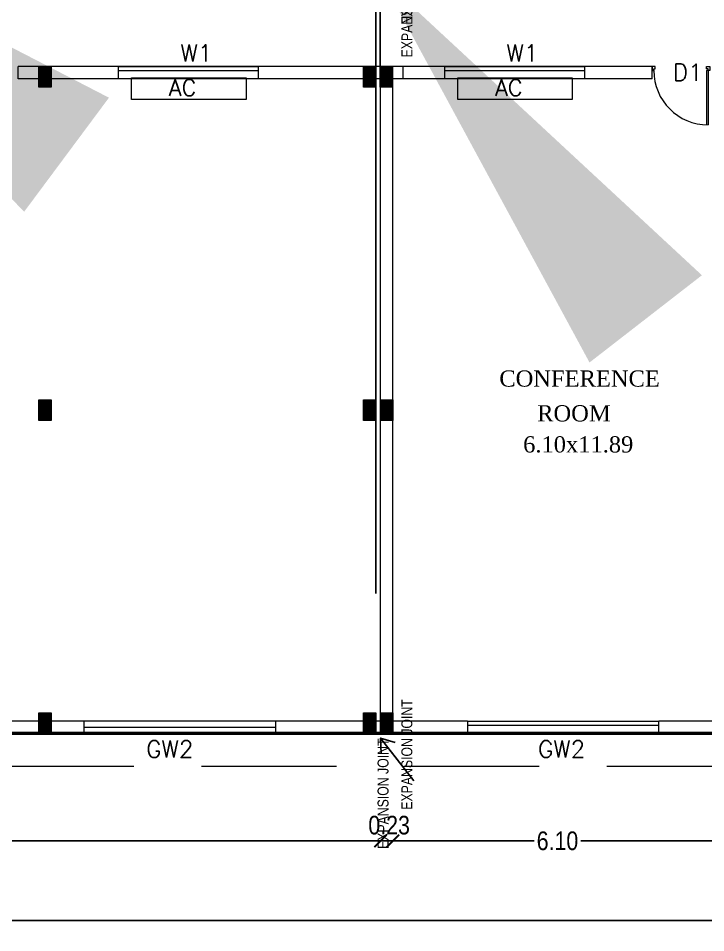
# Model space of a CAD drawing. Header units: metres. Extents: x 43 to 977, y 102 to 459.
# Drawn here: x 582.22 to 594.95, y 140.17 to 157.09 of the extents above; entities that cross this region are included whole.
import ezdxf

# ---------------------------------------------------------------- set-up
doc = ezdxf.new("R2010")
doc.units = ezdxf.units.M
doc.header["$MEASUREMENT"] = 0
doc.header["$PDMODE"] = 3
doc.linetypes.add('HIDDEN', pattern=[0.375, 0.25, -0.125])
doc.layers.get('0').update_dxf_attribs({"lineweight": 0})
doc.layers.get('Defpoints').update_dxf_attribs({"lineweight": 0})
doc.layers.add('BLK_1_FLR_1_BLT_UP_AREA_EXISTING', color=10, linetype='Continuous')
for name, color, linetype, lineweight in [('Column', 1, 'Continuous', 0), ('DOOR', 1, 'Continuous', 0), ('fence', 15, 'Continuous', 0), ('HAT', 1, 'Continuous', 0), ('hatch', 7, 'Continuous', 0), ('main wall', 150, 'Continuous', 0), ('RTEXT', 4, 'Continuous', 0), ('TE', 9, 'Continuous', 0), ('TEXT', 130, 'Continuous', 0), ('WALL', 7, 'Continuous', 0), ('WIN', 13, 'Continuous', 0)]:
    doc.layers.add(name, color=color, linetype=linetype, lineweight=lineweight)
doc.styles.add('ARIAL NARROW', font='')
doc.styles.add('RTEXT', font='arial.ttf', dxfattribs={"width": 0.8, "height": 8})
doc.styles.get("Standard").update_dxf_attribs({"font": 'romans.shx'})
doc.styles.add('style2', font='romantic.ttf')
doc.styles.add('visa', font='swissc.ttf')
doc.styles.get('ARIAL NARROW').set_extended_font_data('Lydian BT')
doc.dimstyles.new('Copy of o3 400', dxfattribs={"dimscale": 0.23, "dimtxt": 0.9, "dimasz": 1, "dimexe": 5, "dimexo": 9, "dimgap": 0.23, "dimtad": 0, "dimlfac": 4, "dimzin": 3, "dimdsep": 46, "dimtxsty": 'visa', "dimblk": 'ARCHTICK', "dimcen": 0.09, "dimse1": 1, "dimse2": 1, "dimclrd": 7, "dimclre": 256, "dimclrt": 7, "dimadec": 0, "dimazin": 0, "dimtfac": 0.23, "dimtofl": 0, "dimtmove": 2, "dimatfit": 1, "dimldrblk": 'ARCHTICK', "dimfxl": 0, "dimtolj": 1, "dimtzin": 0, "dimarcsym": 0})
doc.dimstyles.new('Copy(2) of S-2', dxfattribs={"dimtxt": 10.5, "dimasz": 8, "dimexe": 2, "dimexo": 50, "dimgap": 5, "dimtad": 0, "dimtoh": 1, "dimdec": 1, "dimzin": 0, "dimdsep": 46, "dimlunit": 4, "dimtxsty": 'ARIAL NARROW', "dimcen": 0.09, "dimdle": 3, "dimse1": 1, "dimse2": 1, "dimclrd": 7, "dimclre": 13, "dimclrt": 7, "dimadec": 0, "dimazin": 0, "dimtfac": 1, "dimtdec": 1, "dimtofl": 0, "dimtmove": 0, "dimatfit": 3, "dimfxl": 0, "dimtolj": 1, "dimtzin": 0, "dimlwd": 13, "dimarcsym": 0})
doc.dimstyles.new('o3', dxfattribs={"dimscale": 0.23, "dimtxt": 0.9, "dimasz": 1, "dimexe": 5, "dimexo": 9, "dimgap": 0.23, "dimtad": 0, "dimzin": 3, "dimdsep": 46, "dimtxsty": 'visa', "dimblk": 'ARCHTICK', "dimcen": 0.09, "dimse1": 1, "dimse2": 1, "dimclrd": 7, "dimclre": 256, "dimclrt": 7, "dimadec": 0, "dimazin": 0, "dimtfac": 0.23, "dimtofl": 0, "dimtmove": 2, "dimatfit": 1, "dimldrblk": 'ARCHTICK', "dimfxl": 0, "dimtolj": 1, "dimtzin": 0, "dimarcsym": 0})

# ---------------------------------------------------------------- blocks, each defined once
blk = doc.blocks.new('reterte')
for p, q in [((81308.78, 63026.8), (81308.78, 63060.8)), ((81309.78, 63026.8), (81309.78, 63060.79)), ((81308.78, 63026.8), (81309.78, 63026.8))]:
    blk.add_line(p, q)
for points in [[(81307.78, 63026.8), (81308.78, 63026.8), (81308.78, 63025.8), (81309.78, 63025.8), (81309.78, 63024.3), (81307.78, 63024.3)], [(81343.78, 63026.8), (81342.78, 63026.8), (81342.78, 63025.8), (81341.78, 63025.8), (81341.78, 63024.3), (81343.78, 63024.3)]]:
    blk.add_lwpolyline(points, close=True)
blk.add_arc((81308.78, 63026.8), 34, 0, 90)
blk = doc.blocks.new('_ArchTick')
at = {"color": 0, "const_width": 0.15}
blk.add_lwpolyline([(-0.5, -0.5), (0.5, 0.5)], dxfattribs=at)
blk = doc.blocks.new('*D203')
at = {"layer": 'Defpoints', "color": 0, "lineweight": 30}
for p in [(571.247, 145.788), (588.925, 145.788), (588.925, 141.872)]:
    blk.add_point(p, dxfattribs=at)
at = {"layer": 'WALL', "color": 7, "lineweight": -2}
for p, q in [((571.247, 141.872), (579.547, 141.872)), ((588.925, 141.872), (580.626, 141.872))]:
    blk.add_line(p, q, dxfattribs=at)
at = {"layer": 'WALL', "color": 7, "lineweight": -2, "xscale": 0.23, "yscale": 0.23, "zscale": 0.23, "rotation": 180}
blk.add_blockref('_ArchTick', (571.247, 141.872), dxfattribs=at)
at = {"layer": 'WALL', "color": 7, "lineweight": -2, "xscale": 0.23, "yscale": 0.23, "zscale": 0.23}
blk.add_blockref('_ArchTick', (588.925, 141.872), dxfattribs=at)
at = {"layer": 'WALL', "color": 7, "insert": (580.086, 141.872), "char_height": 0.345, "attachment_point": 5, "style": 'visa'}
blk.add_mtext('\\A1;17.68', dxfattribs=at)
blk = doc.blocks.new('*D204')
at = {"layer": 'Defpoints', "color": 0, "lineweight": 30}
for p in [(588.925, 145.788), (589.154, 145.788), (589.154, 141.872)]:
    blk.add_point(p, dxfattribs=at)
at = {"layer": 'WALL', "color": 7, "lineweight": -2}
blk.add_line((588.925, 141.872), (589.154, 141.872), dxfattribs=at)
at = {"layer": 'WALL', "color": 7, "lineweight": -2, "xscale": 0.23, "yscale": 0.23, "zscale": 0.23, "rotation": 180}
blk.add_blockref('_ArchTick', (588.925, 141.872), dxfattribs=at)
at = {"layer": 'WALL', "color": 7, "lineweight": -2, "xscale": 0.23, "yscale": 0.23, "zscale": 0.23}
blk.add_blockref('_ArchTick', (589.154, 141.872), dxfattribs=at)
at = {"layer": 'WALL', "color": 7, "insert": (589.085, 142.162), "char_height": 0.345, "attachment_point": 5, "style": 'visa'}
blk.add_mtext('\\A1;0.23', dxfattribs=at)
blk = doc.blocks.new('*D205')
at = {"layer": 'Defpoints', "color": 0, "lineweight": 30}
for p in [(589.154, 145.788), (595.249, 145.788), (595.249, 141.872)]:
    blk.add_point(p, dxfattribs=at)
at = {"layer": 'WALL', "color": 7, "lineweight": -2}
for p, q in [((589.154, 141.872), (591.77, 141.872)), ((595.249, 141.872), (592.633, 141.872))]:
    blk.add_line(p, q, dxfattribs=at)
at = {"layer": 'WALL', "color": 7, "lineweight": -2, "xscale": 0.23, "yscale": 0.23, "zscale": 0.23, "rotation": 180}
blk.add_blockref('_ArchTick', (589.154, 141.872), dxfattribs=at)
at = {"layer": 'WALL', "color": 7, "lineweight": -2, "xscale": 0.23, "yscale": 0.23, "zscale": 0.23}
blk.add_blockref('_ArchTick', (595.249, 141.872), dxfattribs=at)
at = {"layer": 'WALL', "color": 7, "insert": (592.201, 141.872), "char_height": 0.345, "attachment_point": 5, "style": 'visa'}
blk.add_mtext('\\A1;6.10', dxfattribs=at)
blk = doc.blocks.new('*D211')
at = {"layer": 'Defpoints', "color": 0, "lineweight": 30}
for p in [(535.383, 144.666), (606.252, 144.666), (606.252, 140.4)]:
    blk.add_point(p, dxfattribs=at)
at = {"layer": 'WALL', "color": 7, "lineweight": -2}
for p, q in [((535.383, 140.4), (570.271, 140.4)), ((606.252, 140.4), (571.364, 140.4))]:
    blk.add_line(p, q, dxfattribs=at)
at = {"layer": 'WALL', "color": 7, "lineweight": -2, "xscale": 0.23, "yscale": 0.23, "zscale": 0.23, "rotation": 180}
blk.add_blockref('_ArchTick', (535.383, 140.4), dxfattribs=at)
at = {"layer": 'WALL', "color": 7, "lineweight": -2, "xscale": 0.23, "yscale": 0.23, "zscale": 0.23}
blk.add_blockref('_ArchTick', (606.252, 140.4), dxfattribs=at)
at = {"layer": 'WALL', "color": 7, "insert": (570.817, 140.4), "char_height": 0.345, "attachment_point": 5, "style": 'visa'}
blk.add_mtext('\\A1;70.87', dxfattribs=at)

msp = doc.modelspace()

# ---------------------------------------------------------------- hatches: boundary and pattern name
at = {"layer": 'hatch'}
h = msp.add_hatch(dxfattribs=at)
h.set_pattern_fill('ANSI31', color=256, scale=0.025396, style=0)
h.set_pattern_definition([(45, (-4856.4958565, 1821.5647746), (-0.0022447263868, 0.0022447263868), [])])
h.paths.add_polyline_path([(582.83016, 156.20407), (582.60159, 156.20407), (582.60159, 155.82313), (582.83016, 155.82313)])
h = msp.add_hatch(dxfattribs=at)
h.set_pattern_fill('ANSI31', color=256, scale=0.025396, style=0)
h.set_pattern_definition([(45, (-4850.4869614, 1821.5647746), (-0.0022447263868, 0.0022447263868), [])])
h.paths.add_polyline_path([(588.83905, 156.20407), (588.61049, 156.20407), (588.61049, 155.82313), (588.83905, 155.82313)])
h = msp.add_hatch(dxfattribs=at)
h.set_pattern_fill('ANSI31', color=256, scale=0.025396, style=0)
h.set_pattern_definition([(45, (-4850.178039, 1821.5647746), (-0.0022447263868, 0.0022447263868), [])])
h.paths.add_polyline_path([(589.14798, 156.20407), (588.91941, 156.20407), (588.91941, 155.82313), (589.14798, 155.82313)])
h = msp.add_hatch(dxfattribs=at)
h.set_pattern_fill('ANSI31', color=256, scale=0.025396, style=0)
h.set_pattern_definition([(45, (-4856.4958565, 1815.3935028), (-0.0022447263868, 0.0022447263868), [])])
h.paths.add_polyline_path([(582.83016, 150.0328), (582.60159, 150.0328), (582.60159, 149.65185), (582.83016, 149.65185)])
h = msp.add_hatch(dxfattribs=at)
h.set_pattern_fill('ANSI31', color=256, scale=0.025396, style=0)
h.set_pattern_definition([(45, (-4850.4869614, 1815.3935028), (-0.0022447263868, 0.0022447263868), [])])
h.paths.add_polyline_path([(588.83905, 150.0328), (588.61049, 150.0328), (588.61049, 149.65185), (588.83905, 149.65185)])
h = msp.add_hatch(dxfattribs=at)
h.set_pattern_fill('ANSI31', color=256, scale=0.025396, style=0)
h.set_pattern_definition([(45, (-4850.1722076, 1815.3935028), (-0.0022447263868, 0.0022447263868), [])])
h.paths.add_polyline_path([(589.15381, 150.0328), (588.92524, 150.0328), (588.92524, 149.65185), (589.15381, 149.65185)])
h = msp.add_hatch(dxfattribs=at)
h.set_pattern_fill('ANSI31', color=256, scale=0.025396, style=0)
h.set_pattern_definition([(45, (-4856.4958565, 1809.6031738), (-0.0022447263868, 0.0022447263868), [])])
h.paths.add_polyline_path([(582.83016, 144.24247), (582.60159, 144.24247), (582.60159, 143.86152), (582.83016, 143.86152)])
h = msp.add_hatch(dxfattribs=at)
h.set_pattern_fill('ANSI31', color=256, scale=0.025396, style=0)
h.set_pattern_definition([(45, (-4850.4869614, 1809.6031738), (-0.0022447263868, 0.0022447263868), [])])
h.paths.add_polyline_path([(588.83905, 144.24247), (588.61049, 144.24247), (588.61049, 143.86152), (588.83905, 143.86152)])
h = msp.add_hatch(dxfattribs=at)
h.set_pattern_fill('ANSI31', color=256, scale=0.025396, style=0)
h.set_pattern_definition([(45, (-4850.1722076, 1809.6031738), (-0.0022447263868, 0.0022447263868), [])])
h.paths.add_polyline_path([(589.15381, 144.24247), (588.92524, 144.24247), (588.92524, 143.86152), (589.15381, 143.86152)])

# ---------------------------------------------------------------- linework, layer by layer
at = {"layer": 'BLK_1_FLR_1_BLT_UP_AREA_EXISTING', "color": 26, "lineweight": 50}
msp.add_lwpolyline([(602.8964, 196.00213), (603.21557, 195.03828), (603.5227, 194.07053), (603.81775, 193.09902), (604.10068, 192.12392), (604.37143, 191.14536), (604.62997, 190.16351), (604.87626, 189.17851), (605.11026, 188.19052), (605.33193, 187.1997), (605.54124, 186.20618), (605.92264, 184.21172), (606.09467, 183.21108), (606.15983, 182.81127), (606.25423, 182.20837), (606.25585, 143.85945), (535.38478, 143.85945)], dxfattribs=at)
at = {"layer": 'Column'}
for points in [[(582.60159, 156.20407), (582.83016, 156.20407), (582.83016, 155.82313), (582.60159, 155.82313)], [(588.61049, 156.20407), (588.83905, 156.20407), (588.83905, 155.82313), (588.61049, 155.82313)], [(588.91941, 156.20407), (589.14798, 156.20407), (589.14798, 155.82313), (588.91941, 155.82313)], [(582.60159, 150.0328), (582.83016, 150.0328), (582.83016, 149.65185), (582.60159, 149.65185)], [(588.61049, 150.0328), (588.83905, 150.0328), (588.83905, 149.65185), (588.61049, 149.65185)], [(588.92524, 150.0328), (589.15381, 150.0328), (589.15381, 149.65185), (588.92524, 149.65185)], [(582.60159, 144.24247), (582.83016, 144.24247), (582.83016, 143.86152), (582.60159, 143.86152)], [(588.61049, 144.24247), (588.83905, 144.24247), (588.83905, 143.86152), (588.61049, 143.86152)], [(588.92524, 144.24247), (589.15381, 144.24247), (589.15381, 143.86152), (588.92524, 143.86152)]]:
    msp.add_lwpolyline(points, close=True, dxfattribs=at)
at = {"layer": 'fence', "linetype": 'HIDDEN', "ltscale": 10}
msp.add_line((606.86164, 143.25202), (534.77318, 143.25202), dxfattribs=at)
at = {"layer": 'main wall', "linetype": 'HIDDEN', "lineweight": -3, "ltscale": 50}
for p, q in [((588.83915, 158.94954), (588.83905, 144.21753)), ((588.91941, 158.94954), (588.91941, 156.20407))]:
    msp.add_line(p, q, dxfattribs=at)
at = {"layer": 'WALL'}
for p, q in [((582.83016, 156.20407), (582.22065, 156.20407)), ((582.22065, 155.9755), (582.22065, 156.20407)), ((593.95282, 156.20407), (582.83016, 156.20407)), ((584.07791, 155.9755), (584.07791, 156.20407)), ((586.66832, 155.9755), (586.66832, 156.20407)), ((588.92107, 155.9755), (588.92107, 156.20407)), ((588.92317, 155.97343), (588.92317, 156.202)), ((588.92524, 155.9755), (588.92524, 156.20407)), ((589.34447, 155.97343), (589.34447, 156.202)), ((590.11454, 155.9755), (590.11454, 156.20407)), ((592.70495, 155.9755), (592.70495, 156.20407)), ((593.95282, 155.9755), (593.95282, 156.20407)), ((582.60159, 155.9755), (582.22065, 155.9755)), ((588.92524, 155.9755), (582.83016, 155.9755)), ((588.92524, 144.24247), (588.92524, 155.9755)), ((593.95282, 155.9755), (589.15381, 155.9755)), ((589.15381, 144.24247), (589.15381, 155.82313)), ((582.60159, 144.09009), (581.99208, 144.09009)), ((583.43967, 144.09009), (582.83016, 144.09009)), ((583.43967, 143.86152), (583.43967, 144.09009)), ((588.92524, 144.09009), (586.98243, 144.09009)), ((586.98243, 144.09009), (586.98243, 143.86152)), ((590.53669, 144.09009), (589.15381, 144.09009)), ((590.53669, 144.09009), (590.53669, 143.86152)), ((595.24889, 144.09009), (594.07945, 144.09009)), ((594.07945, 143.86152), (594.07945, 144.09009)), ((583.43967, 143.86152), (581.99208, 143.86152)), ((590.53669, 143.86152), (586.98243, 143.86152)), ((596.08696, 143.86152), (594.07945, 143.86152))]:
    msp.add_line(p, q, dxfattribs=at)
at = {"layer": 'WIN', "color": 7}
for p, q in [((584.07791, 156.20407), (586.66832, 156.20407)), ((590.11454, 156.20407), (592.70495, 156.20407)), ((586.66832, 155.9755), (584.07791, 155.9755)), ((592.70495, 155.9755), (590.11454, 155.9755)), ((586.98243, 144.09009), (583.43967, 144.09009)), ((590.53669, 144.09009), (594.07945, 144.09009)), ((583.43967, 143.86152), (586.98243, 143.86152)), ((594.07945, 143.86152), (590.53669, 143.86152))]:
    msp.add_line(p, q, dxfattribs=at)
at = {"layer": 'WIN', "const_width": 0.0254}
for points in [[(584.07791, 156.1232), (586.66832, 156.1232)], [(590.11454, 156.1232), (592.70495, 156.1232)], [(590.53669, 144.00922), (594.07945, 144.00922)], [(586.98243, 143.97581), (583.43967, 143.97581)]]:
    msp.add_lwpolyline(points, dxfattribs=at)
at = {"layer": 'WIN', "lineweight": 9}
for points in [[(584.31649, 155.99034), (586.4367, 155.99034), (586.4367, 155.59083), (584.31649, 155.59083)], [(590.35443, 155.99034), (592.47464, 155.99034), (592.47464, 155.59083), (590.35443, 155.59083)]]:
    msp.add_lwpolyline(points, close=True, dxfattribs=at)

# ---------------------------------------------------------------- block references
at = {"layer": 'DOOR', "xscale": 0.0296529160508135, "yscale": 0.0296529160508135, "zscale": 0.0296529160508135, "rotation": 180}
msp.add_blockref('reterte', (3006.03323, 2025.05845), dxfattribs=at)

# ---------------------------------------------------------------- texts
at = {"layer": 'RTEXT', "style": 'RTEXT', "width": 0.8}
for p in [(589.5161, 156.97441), (589.51652, 156.37086), (589.51442, 142.4494), (589.07374, 141.72345)]:
    msp.add_text('EXPANSION JOINT', height=0.2031694, rotation=90, dxfattribs=at).set_placement(p)
at = {"layer": 'TEXT', "color": 4, "style": 'style2'}
for s, p in [('CONFERENCE ', (591.12462, 150.27879)), ('ROOM', (591.8252, 149.63482)), ('6.10x11.89', (591.5657, 149.06016))]:
    msp.add_text(s, height=0.3, dxfattribs=at).set_placement(p)
at = {"layer": 'WALL'}
for s, p in [('W1', (585.22164, 156.29521)), ('W1', (591.25826, 156.29521)), ('D1', (594.33828, 155.93881)), ('GW2', (584.5894, 143.41429)), ('GW2', (591.84214, 143.41429))]:
    msp.add_text(s, height=0.313036, dxfattribs=at).set_placement(p)
at = {"layer": 'WIN', "lineweight": 9}
for p in [(585.00869, 155.65859), (591.04663, 155.65859)]:
    msp.add_text('AC', height=0.304754, dxfattribs=at).set_placement(p)

# ---------------------------------------------------------------- dimensions: what is measured, and where the dimension line sits
at = {"layer": 'WALL'}
for base, p1, p2, picture, middle in [((588.92524, 141.87183), (571.24693, 145.78825), (588.92524, 145.78825), '*D203', (580.08609, 141.87183)), ((595.24889, 141.87183), (589.15381, 145.78825), (595.24889, 145.78825), '*D205', (592.20135, 141.87183))]:
    dim = msp.add_linear_dim(base=base, p1=p1, p2=p2, dimstyle='o3', override={"dimtxt": 1.5, "dimpost": '\\X'}, dxfattribs=at)
    dim.commit()
    dim.dimension.update_dxf_attribs({"geometry": picture, "text_midpoint": middle})
dim = msp.add_linear_dim(base=(589.15381, 141.87183), p1=(588.92524, 145.78825), p2=(589.15381, 145.78825), dimstyle='o3', override={"dimtxt": 1.5, "dimpost": '\\X'}, dxfattribs=at)
dim.commit()
dim.dimension.update_dxf_attribs({"geometry": '*D204', "text_midpoint": (589.08496, 142.16188), "dimtype": 160})
dim = msp.add_aligned_dim(p1=(535.38269, 144.66631), p2=(606.25213, 144.66631), distance=-4.26656, dimstyle='o3', override={"dimtxt": 1.5, "dimpost": '\\X'}, dxfattribs=at)
dim.commit()
dim.dimension.update_dxf_attribs({"geometry": '*D211', "text_midpoint": (570.81741, 140.39976)})

# ---------------------------------------------------------------- leaders
at = {"layer": 'HAT', "color": 5, "linetype": 'Continuous', "lineweight": -3}
for points in [[(588.92991, 157.85251), (589.2654, 157.42004)], [(588.93198, 157.85458), (589.26747, 157.42211)]]:
    msp.add_leader(points, dimstyle='Copy(2) of S-2', override={"dimgap": 5, "dimtad": 0}, dxfattribs=at)
at = {"layer": 'TE', "color": 22, "ltscale": 20}
msp.add_leader([(588.92781, 143.77394), (589.2633, 143.34147)], dimstyle='Copy of o3 400', override={"dimtxt": 1, "dimldrblk": 'Open90'}, dxfattribs=at)
at = {"layer": 'WIN', "lineweight": 9}
msp.add_leader([(576.69493, 159.3446), (577.64443, 158.63843), (578.02831, 158.63843)], dimstyle='Copy(2) of S-2', override={"dimgap": 5, "dimtad": 0}, dxfattribs=at)

doc.saveas('drawing.dxf')
